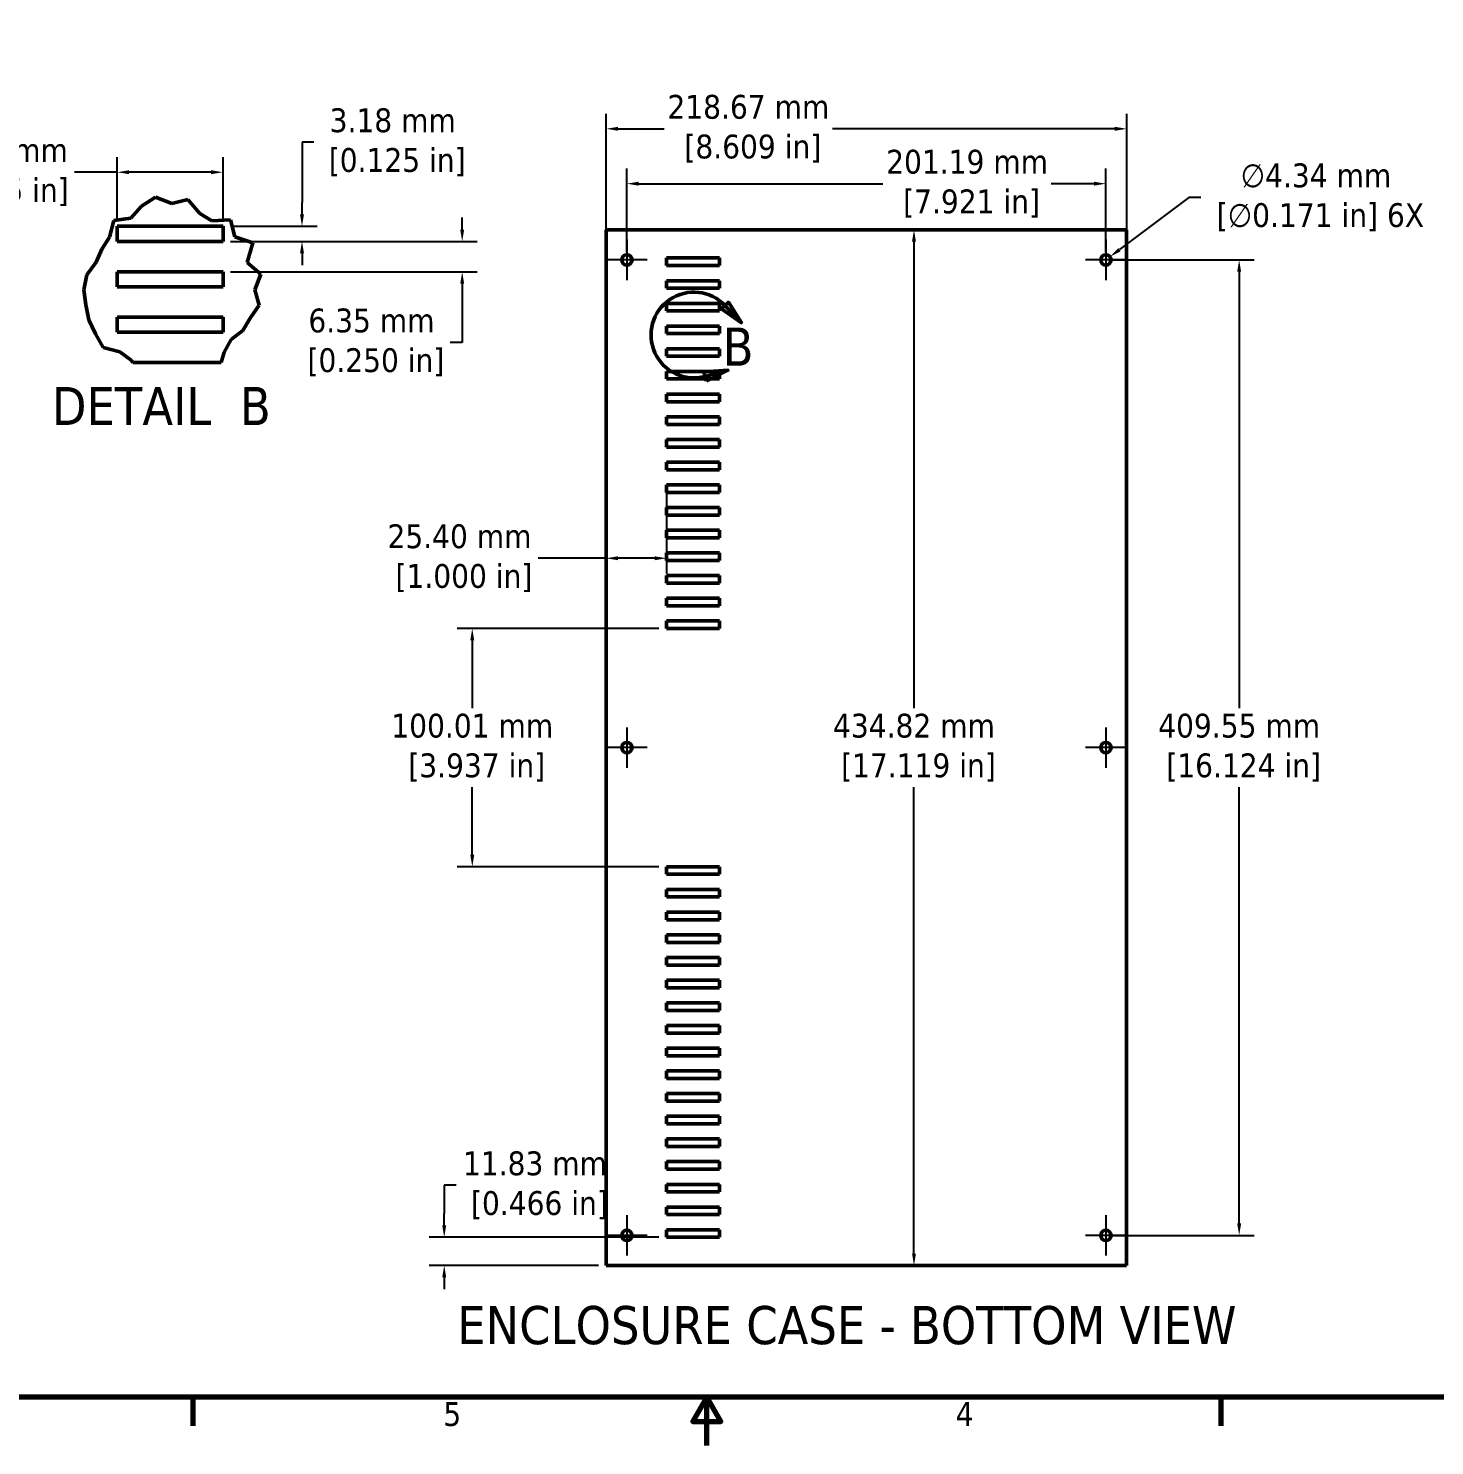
# Model space of a CAD drawing. Header units: millimetres. Extents: x 5 to 1722, y 30 to 1087.
# Drawn here: x 579 to 1169, y 30 to 626 of the extents above; entities that cross this region are included whole.
import ezdxf

# ---------------------------------------------------------------- set-up
doc = ezdxf.new("R2010")
doc.units = ezdxf.units.MM
doc.header["$LTSCALE"] = 2
for name, color, linetype, lineweight in [('Border (ANSI)', 7, 'Continuous', 70), ('Break Line (ANSI)', 7, 'Continuous', 50), ('Center Mark (ANSI)', 3, 'Continuous', 25), ('Detail Boundary (ANSI)', 7, 'Continuous', 50), ('Dimension (ANSI)', 7, 'Continuous', 25), ('Symbol (ANSI)', 7, 'Continuous', 25), ('Visible (ANSI)', 7, 'Continuous', 50)]:
    doc.layers.add(name, color=color, linetype=linetype, lineweight=lineweight)
doc.styles.add('Label Text (ANSI)', font='TAHOMA.TTF')
doc.styles.add('Note Text (ANSI)', font='TAHOMA.TTF')
doc.dimstyles.new('Default - mm (ANSI)', dxfattribs={"dimscale": 2, "dimtxt": 5, "dimasz": 2.5, "dimexe": 3.175, "dimexo": 1.6002, "dimgap": 0.8, "dimtad": 0, "dimtih": 1, "dimtoh": 1, "dimrnd": 1e-08, "dimzin": 0, "dimdsep": 46, "dimtxsty": 'Note Text (ANSI)', "dimcen": 0.09, "dimdle": 10, "dimclrd": 256, "dimclre": 256, "dimclrt": 256, "dimadec": 1, "dimazin": 0, "dimtfac": 0.6096, "dimtofl": 0, "dimtmove": 0, "dimatfit": 3, "dimfxl": 0, "dimtolj": 1, "dimtzin": 0, "dimlwd": -1, "dimlwe": -1, "dimarcsym": 0})

# ---------------------------------------------------------------- blocks, each defined once
blk = doc.blocks.new('Borders Default Border')
at = {"layer": 'Border (ANSI)'}
for p, q in [((323.85, 25.4), (323.85, 19.38)), ((539.75, 25.4), (539.75, 19.38))]:
    blk.add_line(p, q, dxfattribs=at)
at = {"layer": 'Border (ANSI)', "flags": 128}
for points in [[(12.7, 25.4), (12.7, 533.4), (850.9, 533.4), (850.9, 25.4), (12.7, 25.4)], [(431.8, 15.24), (431.8, 25.4), (428.87, 20.32), (434.73, 20.32), (431.8, 25.4)]]:
    blk.add_lwpolyline(points, dxfattribs=at)
at = {"layer": 'Border (ANSI)', "char_height": 5, "attachment_point": 7, "style": 'Note Text (ANSI)'}
for s, insert in [('5', (376.45, 19.28)), ('4', (484.06, 19.38))]:
    blk.add_mtext(s, dxfattribs=dict(at, insert=insert))
blk = doc.blocks.new('*D26')
at = {"layer": 'Defpoints', "color": 0}
for p in [(950.62, 540.96), (950.72, 540.96), (930.62, 106.14)]:
    blk.add_point(p, dxfattribs=at)
at = {"layer": 'Dimension (ANSI)'}
for p, q in [((950.62, 535.96), (950.62, 340.14)), ((950.62, 111.14), (950.62, 306.96))]:
    blk.add_line(p, q, dxfattribs=at)
for points in [[(949.79, 535.96), (951.45, 535.96), (950.62, 540.96)], [(949.79, 111.14), (951.45, 111.14), (950.62, 106.14)]]:
    blk.add_solid(points, dxfattribs=at)
at = {"layer": 'Dimension (ANSI)', "insert": (950.62, 323.55), "char_height": 10, "attachment_point": 5, "style": 'Note Text (ANSI)'}
blk.add_mtext('\\A1;434.82 mm\\P [17.119 in]', dxfattribs=at)
blk = doc.blocks.new('*D27')
at = {"layer": 'Defpoints', "color": 0}
for p in [(830.02, 560.33), (830.02, 528.33), (1031.22, 528.33)]:
    blk.add_point(p, dxfattribs=at)
at = {"layer": 'Dimension (ANSI)'}
for p, q in [((830.02, 531.53), (830.02, 566.68)), ((1031.22, 531.53), (1031.22, 566.68)), ((835.02, 560.33), (937.58, 560.33)), ((1026.22, 560.33), (1008.3, 560.33))]:
    blk.add_line(p, q, dxfattribs=at)
for points in [[(835.02, 561.16), (835.02, 559.49), (830.02, 560.33)], [(1026.22, 561.16), (1026.22, 559.49), (1031.22, 560.33)]]:
    blk.add_solid(points, dxfattribs=at)
at = {"layer": 'Dimension (ANSI)', "insert": (972.94, 560.33), "char_height": 10, "attachment_point": 5, "style": 'Note Text (ANSI)'}
blk.add_mtext('\\A1;201.19 mm\\P [7.921 in]', dxfattribs=at)
blk = doc.blocks.new('*D28')
at = {"layer": 'Defpoints', "color": 0}
for p in [(1039.96, 583.37), (821.29, 537.89), (1039.96, 537.89)]:
    blk.add_point(p, dxfattribs=at)
at = {"layer": 'Dimension (ANSI)'}
for p, q in [((821.29, 541.09), (821.29, 589.72)), ((1039.96, 541.09), (1039.96, 589.72)), ((826.29, 583.37), (845.69, 583.37)), ((1034.96, 583.37), (916.41, 583.37))]:
    blk.add_line(p, q, dxfattribs=at)
for points in [[(826.29, 584.21), (826.29, 582.54), (821.29, 583.37)], [(1034.96, 584.21), (1034.96, 582.54), (1039.96, 583.37)]]:
    blk.add_solid(points, dxfattribs=at)
at = {"layer": 'Dimension (ANSI)', "insert": (881.05, 583.37), "char_height": 10, "attachment_point": 5, "style": 'Note Text (ANSI)'}
blk.add_mtext('\\A1;218.67 mm\\P [8.609 in]', dxfattribs=at)
blk = doc.blocks.new('*D29')
at = {"layer": 'Defpoints', "color": 0}
for p in [(1032.95, 529.63), (1029.48, 527.02)]:
    blk.add_point(p, dxfattribs=at)
at = {"layer": 'Dimension (ANSI)'}
for p, q in [((1066.06, 554.58), (1036.95, 532.64)), ((1071.06, 554.58), (1066.06, 554.58)), ((1031.04, 528.33), (1031.4, 528.33)), ((1031.22, 528.15), (1031.22, 528.51))]:
    blk.add_line(p, q, dxfattribs=at)
blk.add_solid([(1036.44, 533.31), (1037.45, 531.98), (1032.95, 529.63)], dxfattribs=at)
at = {"layer": 'Dimension (ANSI)', "insert": (1119.47, 554.58), "char_height": 10, "attachment_point": 5, "style": 'Note Text (ANSI)'}
blk.add_mtext('\\A1;∅4.34 mm\\P [∅0.171 in] 6X', dxfattribs=at)
blk = doc.blocks.new('*D30')
at = {"layer": 'Defpoints', "color": 0}
for p in [(1031.22, 528.33), (1031.22, 118.78), (1087.22, 118.78)]:
    blk.add_point(p, dxfattribs=at)
at = {"layer": 'Dimension (ANSI)'}
for p, q in [((1034.42, 528.33), (1093.57, 528.33)), ((1087.22, 523.33), (1087.22, 340.13)), ((1087.22, 123.78), (1087.22, 306.98)), ((1034.42, 118.78), (1093.57, 118.78))]:
    blk.add_line(p, q, dxfattribs=at)
for points in [[(1086.38, 523.33), (1088.05, 523.33), (1087.22, 528.33)], [(1086.38, 123.78), (1088.05, 123.78), (1087.22, 118.78)]]:
    blk.add_solid(points, dxfattribs=at)
at = {"layer": 'Dimension (ANSI)', "insert": (1087.22, 323.55), "char_height": 10, "attachment_point": 5, "style": 'Note Text (ANSI)'}
blk.add_mtext('\\A1;409.55 mm\\P [16.124 in]', dxfattribs=at)
blk = doc.blocks.new('*D31')
at = {"layer": 'Defpoints', "color": 0}
for p in [(753.29, 117.97), (846.69, 117.97), (821.29, 106.14)]:
    blk.add_point(p, dxfattribs=at)
at = {"layer": 'Dimension (ANSI)'}
for p, q in [((758.29, 139.78), (753.29, 139.78)), ((753.29, 139.78), (753.29, 127.97)), ((753.29, 122.97), (753.29, 127.97)), ((843.49, 117.97), (746.94, 117.97)), ((818.09, 106.14), (746.94, 106.14)), ((753.29, 101.14), (753.29, 96.14))]:
    blk.add_line(p, q, dxfattribs=at)
for points in [[(752.45, 122.97), (754.12, 122.97), (753.29, 117.97)], [(752.45, 101.14), (754.12, 101.14), (753.29, 106.14)]]:
    blk.add_solid(points, dxfattribs=at)
at = {"layer": 'Dimension (ANSI)', "insert": (791.4, 139.78), "char_height": 10, "attachment_point": 5, "style": 'Note Text (ANSI)'}
blk.add_mtext('\\A1;11.83 mm\\P [0.466 in]', dxfattribs=at)
blk = doc.blocks.new('*D32')
at = {"layer": 'Defpoints', "color": 0}
for p in [(765.07, 373.56), (846.69, 373.56), (846.69, 273.55)]:
    blk.add_point(p, dxfattribs=at)
at = {"layer": 'Dimension (ANSI)'}
for p, q in [((843.49, 373.56), (758.72, 373.56)), ((765.07, 368.56), (765.07, 340.13)), ((765.07, 278.55), (765.07, 306.98)), ((843.49, 273.55), (758.72, 273.55))]:
    blk.add_line(p, q, dxfattribs=at)
for points in [[(764.23, 368.56), (765.9, 368.56), (765.07, 373.56)], [(764.23, 278.55), (765.9, 278.55), (765.07, 273.55)]]:
    blk.add_solid(points, dxfattribs=at)
at = {"layer": 'Dimension (ANSI)', "insert": (765.07, 323.55), "char_height": 10, "attachment_point": 5, "style": 'Note Text (ANSI)'}
blk.add_mtext('\\A1;100.01 mm\\P [3.937 in]', dxfattribs=at)
blk = doc.blocks.new('*D33')
at = {"layer": 'Defpoints', "color": 0}
for p in [(821.29, 447.07), (846.69, 433.88), (821.29, 403.07)]:
    blk.add_point(p, dxfattribs=at)
at = {"layer": 'Dimension (ANSI)'}
for p, q in [((846.69, 430.68), (846.69, 396.72)), ((821.29, 403.07), (792.81, 403.07)), ((841.69, 403.07), (826.29, 403.07))]:
    blk.add_line(p, q, dxfattribs=at)
for points in [[(826.29, 403.9), (826.29, 402.23), (821.29, 403.07)], [(841.69, 403.9), (841.69, 402.23), (846.69, 403.07)]]:
    blk.add_solid(points, dxfattribs=at)
at = {"layer": 'Dimension (ANSI)', "insert": (759.7, 403.07), "char_height": 10, "attachment_point": 5, "style": 'Note Text (ANSI)'}
blk.add_mtext('\\A1;25.40 mm\\P [1.000 in]', dxfattribs=at)
blk = doc.blocks.new('2dDetail1')
at = {"layer": 'Detail Boundary (ANSI)', "linetype": 'Continuous'}
for p, q in [((436.33, 255.29), (434.89, 253.91)), ((434.89, 253.91), (439.06, 250.98)), ((435.61, 254.6), (439.06, 250.98)), ((439.06, 250.98), (436.33, 255.29)), ((436.26, 241), (431.17, 240.66)), ((431.17, 240.66), (431.7, 238.73)), ((431.43, 239.7), (436.26, 241)), ((431.7, 238.73), (436.26, 241))]:
    blk.add_line(p, q, dxfattribs=at)
at = {"layer": 'Detail Boundary (ANSI)', "linetype": 'Continuous', "flags": 128}
for points in [[(434.89, 253.91), (439.06, 250.98), (436.33, 255.29), (434.89, 253.91)], [(431.7, 238.73), (436.26, 241), (431.17, 240.66), (431.7, 238.73)]]:
    blk.add_lwpolyline(points, dxfattribs=at)
at = {"layer": 'Detail Boundary (ANSI)'}
blk.add_arc((429.09, 248.39), 9.01, 43.6284, 285.0871, dxfattribs=at)
for points in [[(434.89, 253.91), (439.06, 250.98), (436.33, 255.29), (434.89, 253.91)], [(431.7, 238.73), (436.26, 241), (431.17, 240.66), (431.7, 238.73)]]:
    blk.add_solid(points, dxfattribs=at)
at = {"layer": 'Detail Boundary (ANSI)', "insert": (435.13, 241.96), "char_height": 8, "attachment_point": 7, "style": 'Label Text (ANSI)'}
blk.add_mtext('B', dxfattribs=at)
blk = doc.blocks.new('*D49')
at = {"layer": 'Defpoints', "color": 0}
for p in [(660.37, 565.14), (615.92, 542.43), (660.37, 542.43)]:
    blk.add_point(p, dxfattribs=at)
at = {"layer": 'Dimension (ANSI)'}
for p, q in [((615.92, 545.63), (615.92, 571.49)), ((660.37, 545.63), (660.37, 571.49)), ((615.92, 565.14), (598.05, 565.14)), ((655.37, 565.14), (620.92, 565.14))]:
    blk.add_line(p, q, dxfattribs=at)
for points in [[(620.92, 565.97), (620.92, 564.31), (615.92, 565.14)], [(655.37, 565.97), (655.37, 564.31), (660.37, 565.14)]]:
    blk.add_solid(points, dxfattribs=at)
at = {"layer": 'Dimension (ANSI)', "insert": (564.94, 565.14), "char_height": 10, "attachment_point": 5, "style": 'Note Text (ANSI)'}
blk.add_mtext('\\A1;22.23 mm\\P [0.875 in]', dxfattribs=at)
blk = doc.blocks.new('*D50')
at = {"layer": 'Defpoints', "color": 0}
for p in [(660.37, 542.43), (693.55, 542.43), (660.37, 536.08)]:
    blk.add_point(p, dxfattribs=at)
at = {"layer": 'Dimension (ANSI)'}
for p, q in [((698.55, 577.72), (693.55, 577.72)), ((693.55, 577.72), (693.55, 552.43)), ((693.55, 547.43), (693.55, 552.43)), ((663.57, 542.43), (699.9, 542.43)), ((663.57, 536.08), (699.9, 536.08)), ((693.55, 531.08), (693.55, 526.08))]:
    blk.add_line(p, q, dxfattribs=at)
for points in [[(692.71, 547.43), (694.38, 547.43), (693.55, 542.43)], [(692.71, 531.08), (694.38, 531.08), (693.55, 536.08)]]:
    blk.add_solid(points, dxfattribs=at)
at = {"layer": 'Dimension (ANSI)', "insert": (731.66, 577.72), "char_height": 10, "attachment_point": 5, "style": 'Note Text (ANSI)'}
blk.add_mtext('\\A1;3.18 mm\\P [0.125 in]', dxfattribs=at)
blk = doc.blocks.new('*D51')
at = {"layer": 'Defpoints', "color": 0}
for p in [(660.37, 536.08), (760.84, 536.08), (660.37, 523.38)]:
    blk.add_point(p, dxfattribs=at)
at = {"layer": 'Dimension (ANSI)'}
for p, q in [((760.84, 541.08), (760.84, 546.08)), ((663.57, 536.08), (767.19, 536.08)), ((663.57, 523.38), (767.19, 523.38)), ((760.84, 518.38), (760.84, 493.67)), ((760.84, 493.67), (755.84, 493.67))]:
    blk.add_line(p, q, dxfattribs=at)
for points in [[(760.01, 541.08), (761.67, 541.08), (760.84, 536.08)], [(760.01, 518.38), (761.67, 518.38), (760.84, 523.38)]]:
    blk.add_solid(points, dxfattribs=at)
at = {"layer": 'Dimension (ANSI)', "insert": (722.73, 493.67), "char_height": 10, "attachment_point": 5, "style": 'Note Text (ANSI)'}
blk.add_mtext('\\A1;6.35 mm\\P [0.250 in]', dxfattribs=at)

msp = doc.modelspace()

# ---------------------------------------------------------------- linework, layer by layer
at = {"layer": 'Break Line (ANSI)'}
for p, q in [((626.129, 550.931), (632.059, 554.659)), ((632.059, 554.659), (638.907, 551.985)), ((638.907, 551.985), (645.593, 553.746)), ((645.593, 553.746), (650.572, 547.874)), ((621.608, 545.785), (626.129, 550.931)), ((650.572, 547.874), (655.628, 544.787)), ((612.62, 537.881), (614.544, 544.858)), ((614.544, 544.858), (621.608, 545.785)), ((655.628, 544.787), (663.518, 545.154)), ((663.518, 545.154), (665.331, 537.997)), ((609.491, 532.807), (612.62, 537.881)), ((665.331, 537.997), (672.883, 535.44)), ((607.045, 527.42), (609.491, 532.807)), ((672.883, 535.44), (670.46, 527.308)), ((603.216, 522.117), (607.045, 527.42)), ((670.46, 527.308), (676.258, 522.41)), ((601.852, 515.824), (603.216, 522.117)), ((676.258, 522.41), (673.794, 515.824)), ((602.698, 509.439), (601.852, 515.824)), ((673.794, 515.824), (675.618, 509.35)), ((603.948, 503.1), (602.698, 509.439)), ((675.618, 509.35), (671.706, 503.886)), ((606.787, 497.28), (603.948, 503.1)), ((671.706, 503.886), (668.673, 498.638)), ((610.009, 491.576), (606.787, 497.28)), ((663.781, 494.952), (660.914, 489.597)), ((668.673, 498.638), (663.781, 494.952)), ((616.956, 489.664), (610.009, 491.576)), ((621.785, 486.168), (616.956, 489.664)), ((660.914, 489.597), (659.536, 485.277)), ((622.543, 485.277), (621.785, 486.168))]:
    msp.add_line(p, q, dxfattribs=at)
at = {"layer": 'Center Mark (ANSI)', "linetype": 'Continuous'}
for p, q in [((830.025, 536.848), (830.025, 519.805)), ((1031.218, 536.848), (1031.218, 519.805)), ((838.546, 528.326), (821.503, 528.326)), ((1039.74, 528.326), (1022.696, 528.326)), ((830.025, 332.073), (830.025, 315.03)), ((1031.218, 332.073), (1031.218, 315.03)), ((838.546, 323.551), (821.503, 323.551)), ((1039.74, 323.551), (1022.696, 323.551)), ((830.025, 127.298), (830.025, 110.255)), ((1031.218, 127.298), (1031.218, 110.255)), ((838.546, 118.777), (821.503, 118.777)), ((1039.74, 118.777), (1022.696, 118.777))]:
    msp.add_line(p, q, dxfattribs=at)
at = {"layer": 'Visible (ANSI)'}
for p, q in [((615.917, 536.077), (615.917, 542.427)), ((615.917, 542.427), (660.367, 542.427)), ((660.367, 542.427), (660.367, 536.077)), ((660.367, 536.077), (615.917, 536.077)), ((821.287, 540.963), (821.287, 537.889)), ((1039.956, 540.963), (821.287, 540.963)), ((821.287, 537.889), (821.287, 109.214)), ((1039.956, 540.963), (1039.956, 537.889)), ((1039.956, 537.889), (1039.956, 109.214)), ((846.687, 525.958), (846.687, 529.133)), ((846.687, 529.133), (868.912, 529.133)), ((868.912, 525.958), (846.687, 525.958)), ((868.912, 529.133), (868.912, 525.958)), ((615.917, 517.027), (615.917, 523.377)), ((615.917, 523.377), (660.367, 523.377)), ((660.367, 523.377), (660.367, 517.027)), ((846.687, 516.433), (846.687, 519.608)), ((846.687, 519.608), (868.912, 519.608)), ((868.912, 519.608), (868.912, 516.433)), ((660.367, 517.027), (615.917, 517.027)), ((868.912, 516.433), (846.687, 516.433)), ((846.687, 506.908), (846.687, 510.083)), ((846.687, 510.083), (868.912, 510.083)), ((868.912, 506.908), (846.687, 506.908)), ((868.912, 510.083), (868.912, 506.908)), ((615.917, 497.977), (615.917, 504.327)), ((615.917, 504.327), (660.367, 504.327)), ((660.367, 504.327), (660.367, 497.977)), ((846.687, 497.383), (846.687, 500.558)), ((846.687, 500.558), (868.912, 500.558)), ((868.912, 500.558), (868.912, 497.383)), ((660.367, 497.977), (615.917, 497.977)), ((868.912, 497.383), (846.687, 497.383)), ((846.687, 487.858), (846.687, 491.033)), ((846.687, 491.033), (868.912, 491.033)), ((868.912, 491.033), (868.912, 487.858)), ((622.543, 485.277), (659.536, 485.277)), ((868.912, 487.858), (846.687, 487.858)), ((846.687, 478.333), (846.687, 481.508)), ((846.687, 481.508), (868.912, 481.508)), ((868.912, 478.333), (846.687, 478.333)), ((868.912, 481.508), (868.912, 478.333)), ((846.687, 468.808), (846.687, 471.983)), ((846.687, 471.983), (868.912, 471.983)), ((868.912, 471.983), (868.912, 468.808)), ((868.912, 468.808), (846.687, 468.808)), ((846.687, 459.283), (846.687, 462.458)), ((846.687, 462.458), (868.912, 462.458)), ((868.912, 459.283), (846.687, 459.283)), ((868.912, 462.458), (868.912, 459.283)), ((846.687, 449.758), (846.687, 452.933)), ((846.687, 452.933), (868.912, 452.933)), ((868.912, 452.933), (868.912, 449.758)), ((868.912, 449.758), (846.687, 449.758)), ((846.687, 440.233), (846.687, 443.408)), ((846.687, 443.408), (868.912, 443.408)), ((868.912, 443.408), (868.912, 440.233)), ((868.912, 440.233), (846.687, 440.233)), ((846.687, 430.708), (846.687, 433.883)), ((846.687, 433.883), (868.912, 433.883)), ((868.912, 430.708), (846.687, 430.708)), ((868.912, 433.883), (868.912, 430.708)), ((846.687, 421.183), (846.687, 424.358)), ((846.687, 424.358), (868.912, 424.358)), ((868.912, 424.358), (868.912, 421.183)), ((868.912, 421.183), (846.687, 421.183)), ((846.687, 411.658), (846.687, 414.833)), ((846.687, 414.833), (868.912, 414.833)), ((868.912, 411.658), (846.687, 411.658)), ((868.912, 414.833), (868.912, 411.658)), ((846.687, 402.133), (846.687, 405.308)), ((846.687, 405.308), (868.912, 405.308)), ((868.912, 405.308), (868.912, 402.133)), ((868.912, 402.133), (846.687, 402.133)), ((846.687, 392.608), (846.687, 395.783)), ((846.687, 395.783), (868.912, 395.783)), ((868.912, 395.783), (868.912, 392.608)), ((868.912, 392.608), (846.687, 392.608)), ((846.687, 383.083), (846.687, 386.258)), ((846.687, 386.258), (868.912, 386.258)), ((868.912, 383.083), (846.687, 383.083)), ((868.912, 386.258), (868.912, 383.083)), ((846.687, 373.558), (846.687, 376.733)), ((846.687, 376.733), (868.912, 376.733)), ((868.912, 376.733), (868.912, 373.558)), ((868.912, 373.558), (846.687, 373.558)), ((846.687, 270.37), (846.687, 273.545)), ((846.687, 273.545), (868.912, 273.545)), ((868.912, 270.37), (846.687, 270.37)), ((868.912, 273.545), (868.912, 270.37)), ((846.687, 260.845), (846.687, 264.02)), ((846.687, 264.02), (868.912, 264.02)), ((868.912, 264.02), (868.912, 260.845)), ((868.912, 260.845), (846.687, 260.845)), ((846.687, 251.32), (846.687, 254.495)), ((846.687, 254.495), (868.912, 254.495)), ((868.912, 251.32), (846.687, 251.32)), ((868.912, 254.495), (868.912, 251.32)), ((846.687, 241.795), (846.687, 244.97)), ((846.687, 244.97), (868.912, 244.97)), ((868.912, 244.97), (868.912, 241.795)), ((868.912, 241.795), (846.687, 241.795)), ((846.687, 232.27), (846.687, 235.445)), ((846.687, 235.445), (868.912, 235.445)), ((868.912, 232.27), (846.687, 232.27)), ((868.912, 235.445), (868.912, 232.27)), ((846.687, 222.745), (846.687, 225.92)), ((846.687, 225.92), (868.912, 225.92)), ((868.912, 222.745), (846.687, 222.745)), ((868.912, 225.92), (868.912, 222.745)), ((846.687, 213.22), (846.687, 216.395)), ((846.687, 216.395), (868.912, 216.395)), ((868.912, 216.395), (868.912, 213.22)), ((868.912, 213.22), (846.687, 213.22)), ((846.687, 203.695), (846.687, 206.87)), ((846.687, 206.87), (868.912, 206.87)), ((868.912, 203.695), (846.687, 203.695)), ((868.912, 206.87), (868.912, 203.695)), ((846.687, 194.17), (846.687, 197.345)), ((846.687, 197.345), (868.912, 197.345)), ((868.912, 197.345), (868.912, 194.17)), ((868.912, 194.17), (846.687, 194.17)), ((846.687, 184.645), (846.687, 187.82)), ((846.687, 187.82), (868.912, 187.82)), ((868.912, 184.645), (846.687, 184.645)), ((868.912, 187.82), (868.912, 184.645)), ((846.687, 175.12), (846.687, 178.295)), ((846.687, 178.295), (868.912, 178.295)), ((868.912, 175.12), (846.687, 175.12)), ((868.912, 178.295), (868.912, 175.12)), ((846.687, 165.595), (846.687, 168.77)), ((846.687, 168.77), (868.912, 168.77)), ((868.912, 168.77), (868.912, 165.595)), ((868.912, 165.595), (846.687, 165.595)), ((846.687, 156.07), (846.687, 159.245)), ((846.687, 159.245), (868.912, 159.245)), ((868.912, 156.07), (846.687, 156.07)), ((868.912, 159.245), (868.912, 156.07)), ((846.687, 146.545), (846.687, 149.72)), ((846.687, 149.72), (868.912, 149.72)), ((868.912, 149.72), (868.912, 146.545)), ((868.912, 146.545), (846.687, 146.545)), ((846.687, 137.02), (846.687, 140.195)), ((846.687, 140.195), (868.912, 140.195)), ((868.912, 137.02), (846.687, 137.02)), ((868.912, 140.195), (868.912, 137.02)), ((846.687, 127.495), (846.687, 130.67)), ((846.687, 130.67), (868.912, 130.67)), ((868.912, 127.495), (846.687, 127.495)), ((868.912, 130.67), (868.912, 127.495)), ((846.687, 117.97), (846.687, 121.145)), ((846.687, 121.145), (868.912, 121.145)), ((868.912, 121.145), (868.912, 117.97)), ((868.912, 117.97), (846.687, 117.97)), ((821.287, 109.214), (821.287, 106.14)), ((1039.956, 109.214), (1039.956, 106.14)), ((1039.956, 106.14), (821.287, 106.14))]:
    msp.add_line(p, q, dxfattribs=at)
for centre in [(830.025, 528.326), (1031.218, 528.326), (830.025, 323.551), (1031.218, 323.551), (830.025, 118.777), (1031.218, 118.777)]:
    msp.add_circle(centre, 2.172, dxfattribs=at)

# ---------------------------------------------------------------- block references
at = {"xscale": 2, "yscale": 2, "zscale": 2}
msp.add_blockref('Borders Default Border', (0, 0), dxfattribs=at)
at = {"layer": 'Detail Boundary (ANSI)', "xscale": 2, "yscale": 2, "zscale": 2}
msp.add_blockref('2dDetail1', (0, 0), dxfattribs=at)

# ---------------------------------------------------------------- texts
at = {"layer": 'Symbol (ANSI)', "char_height": 16, "attachment_point": 7, "style": 'Label Text (ANSI)'}
for s, insert in [('DETAIL  B', (588.499, 458.991)), ('ENCLOSURE CASE - BOTTOM VIEW', (758.734, 72.799))]:
    msp.add_mtext(s, dxfattribs=dict(at, insert=insert))

# ---------------------------------------------------------------- dimensions: what is measured, and where the dimension line sits
at = {"layer": 'Dimension (ANSI)'}
for base, p1, p2, angle, override, picture, middle in [((1039.956, 583.373), (821.287, 537.889), (1039.956, 537.889), 180, {"dimtih": 0, "dimtoh": 0, "dimdec": 2, "dimpost": ' mm\\X', "dimtp": 0, "dimtm": 0, "dimtdec": 2, "dimatfit": 2}, '*D28', (881.049, 583.373)), ((693.545090732, 542.427086191), (660.366794456, 536.077086191), (660.366794456, 542.427086191), 90, {"dimdec": 2, "dimlfac": 0.5, "dimpost": ' mm\\X', "dimtp": 0, "dimtm": 0, "dimtdec": 2, "dimtmove": 1, "dimatfit": 2}, '*D50', (694.216541516, 577.723382275)), ((660.366794456, 565.141065821), (615.916794456, 542.427086191), (660.366794456, 542.427086191), 180, {"dimtih": 0, "dimtoh": 0, "dimdec": 2, "dimlfac": 0.5, "dimpost": ' mm\\X', "dimtp": 0, "dimtm": 0, "dimtdec": 2, "dimatfit": 2}, '*D49', (564.937702525, 565.141065821)), ((830.025, 560.326), (1031.218, 528.326), (830.025, 528.326), 180, {"dimtih": 0, "dimtoh": 0, "dimdec": 2, "dimpost": ' mm\\X', "dimtp": 0, "dimtm": 0, "dimtdec": 2, "dimatfit": 2}, '*D27', (972.939, 560.326)), ((760.841, 536.077), (660.367, 523.377), (660.367, 536.077), 270, {"dimdec": 2, "dimlfac": 0.5, "dimpost": ' mm\\X', "dimtp": 0, "dimtm": 0, "dimtdec": 2, "dimatfit": 2}, '*D51', (722.73, 493.665)), ((950.621, 540.963), (930.621, 106.14), (950.723, 540.963), 90, {"dimdec": 2, "dimpost": ' mm\\X', "dimse1": 1, "dimse2": 1, "dimtp": 0, "dimtm": 0, "dimtdec": 2, "dimatfit": 2}, '*D26', (950.621, 323.551)), ((1087.218, 118.777), (1031.218, 528.326), (1031.218, 118.777), 90, {"dimdec": 2, "dimpost": ' mm\\X', "dimtp": 0, "dimtm": 0, "dimtdec": 2, "dimatfit": 2}, '*D30', (1087.218, 323.551)), ((821.287, 403.068), (846.687, 433.883), (821.287, 447.068), 180, {"dimtih": 0, "dimtoh": 0, "dimdec": 2, "dimpost": ' mm\\X', "dimse2": 1, "dimtp": 0, "dimtm": 0, "dimtdec": 2, "dimatfit": 2}, '*D33', (759.701, 403.068)), ((765.066, 373.558), (846.687, 273.545), (846.687, 373.558), 270, {"dimdec": 2, "dimpost": ' mm\\X', "dimtp": 0, "dimtm": 0, "dimtdec": 2, "dimatfit": 2}, '*D32', (765.066, 323.551)), ((753.287, 117.97), (821.287, 106.14), (846.687, 117.97), 90, {"dimdec": 2, "dimpost": ' mm\\X', "dimtp": 0, "dimtm": 0, "dimtdec": 2, "dimtmove": 1, "dimatfit": 2}, '*D31', (753.771, 139.778))]:
    dim = msp.add_linear_dim(base=base, p1=p1, p2=p2, angle=angle, dimstyle='Default - mm (ANSI)', override=override, dxfattribs=at)
    dim.commit()
    dim.dimension.update_dxf_attribs({"geometry": picture, "text_midpoint": middle, "dimtype": 160})
dim = msp.add_diameter_dim_2p(p1=(1029.484, 527.019), p2=(1032.953, 529.633), text='<> 6X', dimstyle='Default - mm (ANSI)', override={"dimdec": 2, "dimpost": ' mm\\X', "dimtp": 0, "dimtm": 0, "dimtdec": 2}, dxfattribs=at)
dim.commit()
dim.dimension.update_dxf_attribs({"geometry": '*D29', "text_midpoint": (1119.466, 554.581), "dimtype": 163})

doc.saveas('drawing.dxf')
